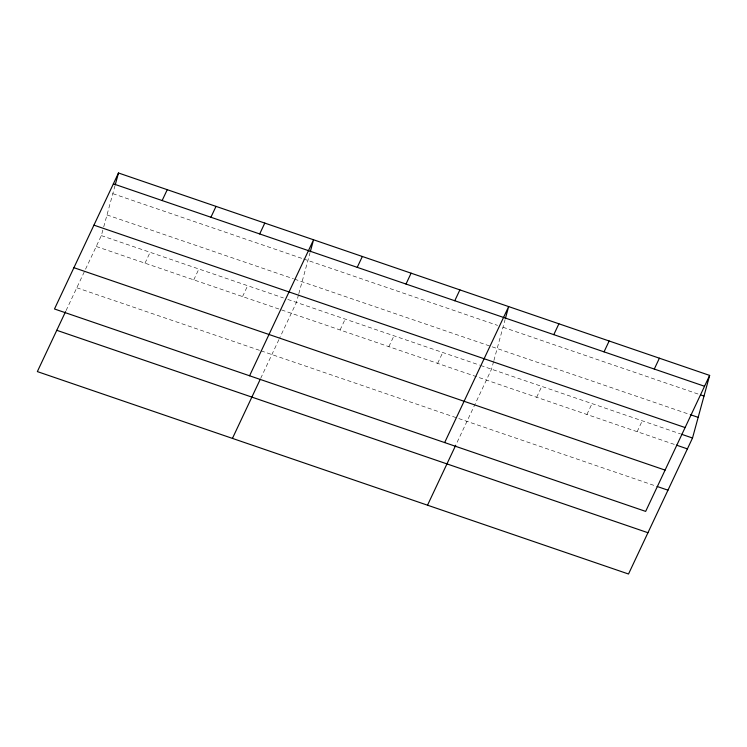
<?xml version="1.0" encoding="UTF-8"?>
<svg xmlns="http://www.w3.org/2000/svg" width="747" height="747" viewBox="0 0 747 747"><rect width="100%" height="100%" fill="white"/><g stroke="black" fill="none" stroke-linecap="round" stroke-linejoin="round"><path stroke-width="0.56" stroke-dasharray="3.73 2.8" d="M66.063 310.593L101.34 235.604L103.431 227.994M103.721 226.901L114.907 186.04M298.511 294.785L296.428 302.404L279.658 338.046M298.809 293.702L309.996 252.831M493.599 361.585L491.517 369.195L456.23 444.185M493.898 360.502L505.084 319.632M145.002 263.168L150.119 252.309M193.772 279.864L198.889 269.004M242.551 296.568L247.659 285.699M260.656 378.421L279.173 339.073M340.09 329.969L345.198 319.1M388.86 346.664L393.977 335.805M437.63 363.359L442.747 352.5M536.654 397.264L541.762 386.404M586.899 414.473L592.016 403.613M637.154 431.682L642.261 420.813M112.825 193.65L302.488 258.593M303.571 258.966L497.577 325.393M503.002 327.242L699.622 394.565M106.998 214.94L293.412 278.771M294.495 279.145L690.517 414.734M101.34 235.604L283.421 297.95M287.763 299.435L479.593 365.115M480.676 365.488L680.498 433.904M96.232 246.473L675.381 444.773M76.801 287.763L259.965 350.474M261.048 350.847L655.95 486.064"/><path stroke-width="1.12" d="M115.206 184.948L118.484 172.987L709.65 375.405L692.516 438.022L628.516 574.013L37.35 371.595L65.568 311.63M310.294 251.748L313.563 239.787L249.573 375.778M505.383 318.539L508.651 306.578L444.661 442.569M118.484 172.987L54.484 308.978L645.66 511.396L709.65 375.405M162.136 200.551L167.253 189.682M210.915 217.246L216.023 206.387M259.685 233.951L264.793 223.082M232.438 438.396L260.171 379.467M357.225 267.342L362.342 256.482M405.995 284.047L411.111 273.178M454.774 300.742L459.881 289.883M427.517 505.196L455.745 445.221M553.788 334.647L558.905 323.787M604.043 351.856L609.15 340.987M654.288 369.055L659.405 358.196M113.367 183.846L704.542 386.264M700.714 394.948L703.991 396.069M690.517 414.734L698.165 417.358M93.935 225.146L685.111 427.555M681.591 434.278L692.516 438.022M676.474 445.147L687.399 448.882M73.916 267.687L665.091 470.106M657.043 486.437L667.967 490.181M56.781 330.305L647.948 532.723"/></g></svg>
